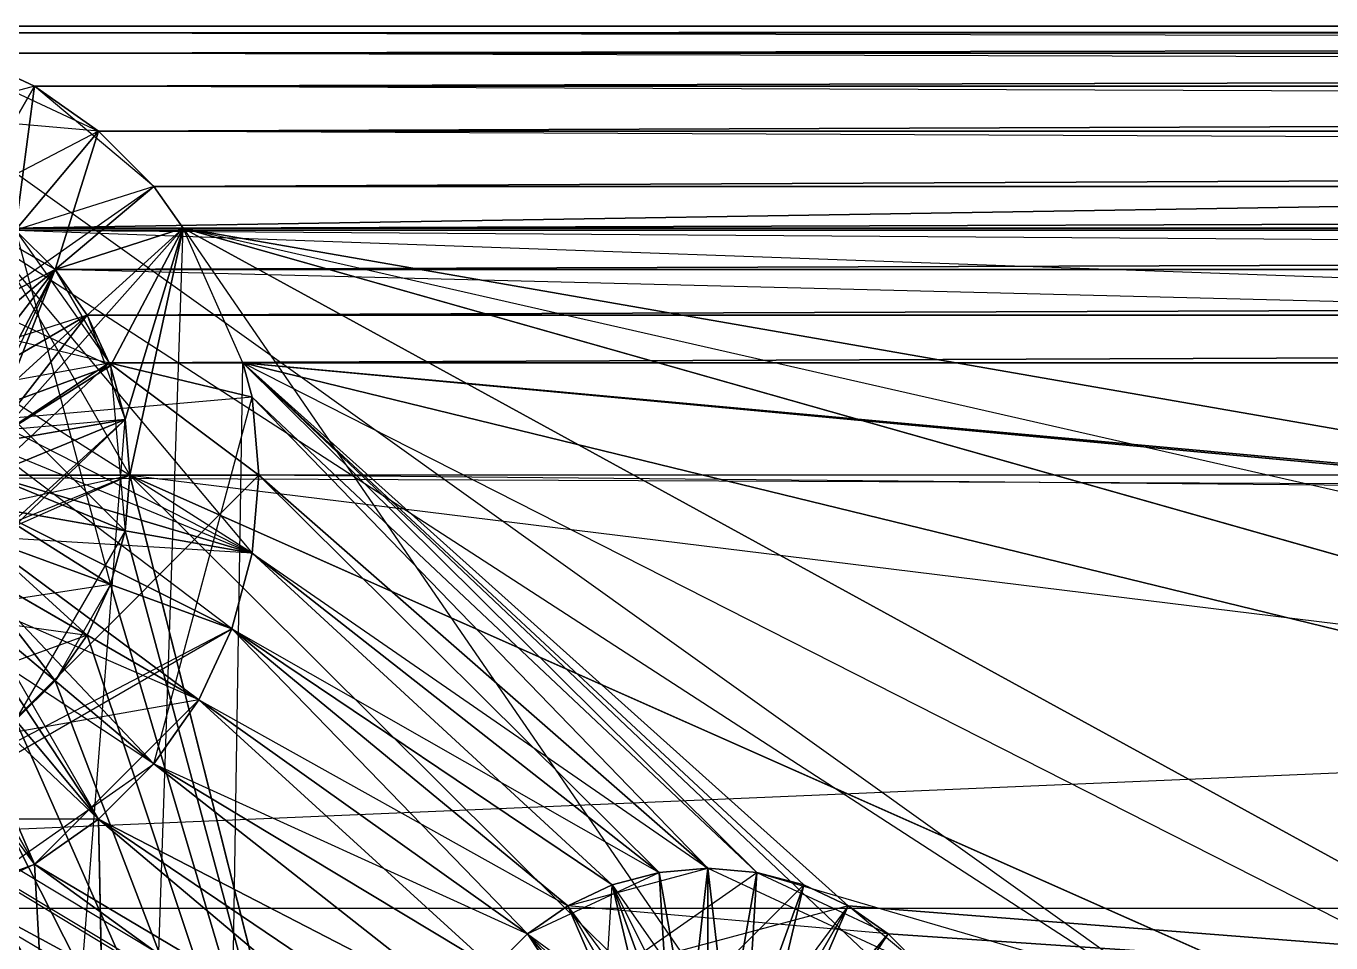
# Model space of a CAD drawing. Extents: x -139 to 143, y -92 to 96.
# Drawn here: x -124.71 to -97.39, y 76.38 to 95.57 of the extents above; entities that cross this region are included whole.
import ezdxf

# ---------------------------------------------------------------- set-up
doc = ezdxf.new("R2010")
doc.units = 0
doc.layers.get('0').update_dxf_attribs({"linetype": 'CONTINUOUS'})

msp = doc.modelspace()

# ---------------------------------------------------------------- linework, layer by layer
at = {"color": 7}
for points in [[(-127.601, 95.429, 5.052), (-123.191, 93.373, 5.287), (-124.534, 94.312, 5.052), (-123.191, 93.373, 5.052), (-123.191, 93.373, 5.287), (-124.534, 94.312, 5.052), (-123.191, 93.373, 5.287), (-124.534, 94.312, 5.287), (-124.534, 94.312, 5.052), (-137.374, 90.872, 5.287)], [(133.958, 95.572, -0.822), (-129.233, 95.572, -0.822), (-124.985, 91.342, -0.822), (133.958, 95.572, -0.822), (-129.233, 95.572, -0.822), (-124.985, 91.342, -0.822), (-129.233, 95.572, -0.822), (-125.885, 91.972, -0.822), (-124.985, 91.342, -0.822), (-125.885, 91.972, -0.822), (-129.233, 95.572, -0.822), (-126.943, 92.465, -0.822), (-125.885, 91.972, -0.822), (-126.943, 92.465, -0.822), (-129.233, 95.572, -0.822), (-128.07, 92.768, -0.822), (-126.943, 92.465, -0.822), (-128.07, 92.768, -0.822), (-129.233, 95.572, -0.822), (-129.233, 92.869, -0.822), (-128.07, 92.768, -0.822), (143.358, -83.022, -0.587)], [(133.958, 95.572, 5.052), (-127.601, 95.429, 5.052), (-129.233, 95.572, 5.052), (133.958, 95.572, 5.052)], [(-129.233, -89.72, -0.822), (-129.233, 92.869, -0.587), (-129.233, 95.572, -0.822), (-129.233, 95.572, -0.587), (-129.233, 92.869, -0.587), (-129.233, 95.572, -0.822), (-129.233, 92.869, -0.587), (-129.233, 92.869, -0.822), (-129.233, 95.572, -0.822), (133.958, -92.422, -0.822)], [(133.958, 95.572, -0.587), (-129.233, 95.572, -0.822), (133.958, 95.572, -0.822)], [(133.958, 95.572, -0.587), (-129.233, 95.572, -0.587), (-129.233, 95.572, -0.822), (133.958, 95.572, -0.587)], [(133.958, 95.572, 5.052), (-129.233, 95.572, -0.587), (133.958, 95.572, -0.587)], [(133.958, 95.572, 5.052), (-129.233, 95.572, -0.587), (133.958, 95.572, 5.052), (-129.233, 95.572, 5.052), (-129.233, 95.572, -0.587), (-129.233, -92.422, -0.587), (133.958, -92.422, -0.822), (-129.233, -92.422, -0.822), (-129.233, -92.422, -0.587), (-129.233, -92.422, -0.587), (133.958, -92.422, -0.587)], [(-129.233, 95.572, 5.052), (-119.977, 84.54, -0.587), (-119.834, 86.172, -0.117), (-119.834, 86.172, -0.587), (-119.977, 84.54, -0.587), (-119.834, 86.172, -0.117), (-119.977, 84.54, -0.587), (-119.977, 84.54, -0.117), (-119.834, 86.172, -0.117), (-129.233, 76.772, -0.117)], [(130.743, 95.005, 5.052), (-127.601, 95.429, 5.052), (132.326, 95.429, 5.052), (-126.019, 95.005, 5.052), (-127.601, 95.429, 5.052), (132.326, 95.429, 5.052), (-127.601, 95.429, 5.052), (133.958, 95.572, 5.052)], [(129.258, 94.312, 5.052), (-126.019, 95.005, 5.052), (130.743, 95.005, 5.052), (-124.534, 94.312, 5.052), (-126.019, 95.005, 5.052), (130.743, 95.005, 5.052), (-126.019, 95.005, 5.052), (132.326, 95.429, 5.052)], [(133.958, 95.572, -0.822), (-124.985, 91.342, -0.822), (129.709, 91.342, -0.822)], [(-132.448, 95.005, -0.587), (-123.191, 78.971, -0.587), (-122.033, 80.13, -0.117), (-122.033, 80.13, -0.587), (-123.191, 78.971, -0.587), (-122.033, 80.13, -0.117), (-123.191, 78.971, -0.587), (-123.191, 78.971, -0.117), (-122.033, 80.13, -0.117), (-119.977, 87.804, -0.587), (-120.169, 88.522, -0.117), (-120.169, 88.522, -0.587), (-119.977, 87.804, -0.587), (-120.169, 88.522, -0.117), (-119.977, 87.804, -0.587), (-119.977, 87.804, -0.117), (-120.169, 88.522, -0.117), (-121.422, 91.342, 5.052), (-122.033, 92.214, 5.287), (-122.033, 92.214, 5.052), (-121.422, 91.342, 5.052), (-122.033, 92.214, 5.287), (-121.422, 91.342, 5.052), (-121.422, 91.342, 5.287), (-122.033, 92.214, 5.287), (-124.534, 94.312, 5.287), (-126.019, 95.005, 5.052), (-124.534, 94.312, 5.052), (-124.534, 94.312, 5.287), (-126.019, 95.005, 5.052), (-124.534, 94.312, 5.287), (-126.019, 95.005, 5.287)], [(-126.019, 95.005, 5.287), (-124.534, 94.312, 5.287), (-125.885, 91.972, 5.287)], [(127.916, 93.373, 5.052), (-124.534, 94.312, 5.052), (129.258, 94.312, 5.052), (-123.191, 93.373, 5.052), (-124.534, 94.312, 5.052), (129.258, 94.312, 5.052), (-124.534, 94.312, 5.052), (130.743, 95.005, 5.052)], [(-137.374, 81.472, 5.052), (-122.033, 92.214, 5.052), (-123.191, 93.373, 5.287), (-123.191, 93.373, 5.052), (-122.033, 92.214, 5.052), (-123.191, 93.373, 5.287), (-122.033, 92.214, 5.052), (-122.033, 92.214, 5.287), (-123.191, 93.373, 5.287), (-133.933, 94.312, 5.287)], [(-135.931, -83.022, 5.287), (-122.638, 87.335, 5.287), (-121.422, 91.342, 5.287), (-122.536, 86.172, 5.287), (-122.638, 87.335, 5.287), (-122.94, 88.463, 5.287), (-121.422, 91.342, 5.287), (-122.638, 87.335, 5.287), (-122.94, 88.463, 5.287), (-123.433, 89.521, 5.287), (-121.422, 91.342, 5.287), (-122.94, 88.463, 5.287), (-123.433, 89.521, 5.287), (-124.103, 90.477, 5.287), (-121.422, 91.342, 5.287), (-123.433, 89.521, 5.287), (-124.103, 90.477, 5.287), (-121.422, 91.342, 5.287), (-124.103, 90.477, 5.287), (-122.033, 92.214, 5.287), (-121.422, 91.342, 5.287), (-122.033, 92.214, 5.287), (-124.103, 90.477, 5.287), (-123.191, 93.373, 5.287), (-122.033, 92.214, 5.287), (-124.929, 91.302, 5.287), (-123.191, 93.373, 5.287), (-124.103, 90.477, 5.287), (-124.929, 91.302, 5.287), (-123.191, 93.373, 5.287), (-124.929, 91.302, 5.287), (-124.534, 94.312, 5.287), (-123.191, 93.373, 5.287), (-125.885, 91.972, 5.287), (-124.534, 94.312, 5.287), (-124.929, 91.302, 5.287)], [(126.757, 92.214, 5.052), (-123.191, 93.373, 5.052), (127.916, 93.373, 5.052), (-122.033, 92.214, 5.052), (-123.191, 93.373, 5.052), (127.916, 93.373, 5.052), (-123.191, 93.373, 5.052), (129.258, 94.312, 5.052)], [(126.147, 91.342, 5.052), (-121.422, 91.342, 5.052), (-122.033, 92.214, 5.052), (126.757, 92.214, 5.052), (-121.422, 91.342, 5.052), (-122.033, 92.214, 5.052), (126.757, 92.214, 5.052), (-122.033, 92.214, 5.052), (127.916, 93.373, 5.052)], [(-131.524, 92.465, 2.937), (-122.94, 88.463, 5.287), (-123.433, 89.521, 2.937), (-123.433, 89.521, 5.287), (-122.94, 88.463, 5.287), (-123.433, 89.521, 2.937), (-122.94, 88.463, 5.287), (-122.94, 88.463, 2.937), (-123.433, 89.521, 2.937), (-122.638, 87.335, 5.287), (-122.94, 88.463, 2.937), (-122.94, 88.463, 5.287), (-122.638, 87.335, 5.287), (-122.94, 88.463, 2.937), (-122.638, 87.335, 5.287), (-122.638, 87.335, 2.937), (-122.94, 88.463, 2.937), (-123.433, 89.521, 5.287), (-124.103, 90.477, 2.937), (-124.103, 90.477, 5.287), (-123.433, 89.521, 5.287), (-124.103, 90.477, 2.937), (-123.433, 89.521, 5.287), (-123.433, 89.521, 2.937), (-124.103, 90.477, 2.937), (-128.07, 92.768, 5.287)], [(-130.396, 92.768, 2.937), (-122.638, 85.009, 5.287), (-122.536, 86.172, 2.937), (-122.536, 86.172, 5.287), (-122.638, 85.009, 5.287), (-122.536, 86.172, 2.937), (-122.638, 85.009, 5.287), (-122.638, 85.009, 2.937), (-122.536, 86.172, 2.937), (-125.885, 91.972, 5.287)], [(-124.929, 91.302, -0.587), (-124.103, 90.477, -0.587), (-124.929, 91.302, -5.287), (-124.103, 90.477, -0.587), (-124.103, 90.477, -5.287), (-124.929, 91.302, -5.287), (-122.968, 88.522, -0.587), (-123.433, 89.521, -5.287), (-123.433, 89.521, -0.587), (-122.968, 88.522, -0.587), (-123.433, 89.521, -5.287), (-122.968, 88.522, -0.587), (-122.968, 88.522, -5.287), (-123.433, 89.521, -5.287), (-123.433, 89.521, -0.587), (-124.103, 90.477, -5.287), (-124.103, 90.477, -0.587), (-123.433, 89.521, -0.587), (-124.103, 90.477, -5.287), (-123.433, 89.521, -0.587), (-123.433, 89.521, -5.287), (-124.103, 90.477, -5.287), (-128.07, 92.768, -0.587)], [(132.326, -92.279, 5.052), (-127.601, -92.279, 5.052), (-126.019, -91.855, 5.052), (132.326, -92.279, 5.052), (-127.601, -92.279, 5.052), (133.958, -92.422, 5.052), (-129.233, -92.422, 5.052), (-127.601, -92.279, 5.052), (-121.422, 91.342, 5.052), (126.757, 92.214, 5.052)], [(126.147, 91.342, 5.287), (-121.422, 91.342, 5.052), (126.147, 91.342, 5.287), (-121.422, 91.342, 5.287), (-121.422, 91.342, 5.052), (-131.583, 79.906, -5.287), (-131.583, 77.107, -0.587), (-131.583, 79.906, -0.587), (-131.583, 79.906, -5.287), (-131.583, 77.107, -0.587), (-131.583, -73.958, -0.587), (-131.583, 77.107, -0.117), (-131.583, 77.107, -0.587), (-131.583, 79.906, -5.287), (-131.583, -73.958, -0.587), (-131.583, 77.107, -0.587), (-131.583, 79.906, -5.287), (-131.583, -76.757, -5.287)], [(-129.233, 79.475, 2.937), (-124.103, 90.477, 5.287), (-124.929, 91.302, 2.937)], [(-124.929, 91.302, 2.937), (-124.103, 90.477, 2.937), (-126.817, 89.052, 2.937)], [(-125.531, 85.519, -0.587), (-119.977, 84.54, -0.587), (-126.353, 88.589, -0.587), (-124.103, 90.477, -0.587), (-124.929, 91.302, -0.587)], [(-125.977, 88.052, -0.587), (-124.103, 90.477, -0.587), (-124.929, 91.302, -0.587)], [(129.653, 91.302, -5.287), (-124.929, 91.302, -5.287), (-124.103, 90.477, -5.287), (129.653, 91.302, -5.287), (-124.929, 91.302, -5.287), (129.709, 91.342, -5.287), (-124.985, 91.342, -5.287), (-124.929, 91.302, -5.287), (139.088, 81.867, -5.287)], [(129.709, 91.342, -0.822), (-124.985, 91.342, -5.287), (129.709, 91.342, -5.287)], [(129.709, 91.342, -0.822), (-124.985, 91.342, -5.287), (129.709, 91.342, -0.822), (-124.985, 91.342, -0.822), (-124.985, 91.342, -5.287), (126.147, 91.342, 5.287), (-121.422, 91.342, 5.052), (126.147, 91.342, 5.052)], [(129.709, 91.342, -5.287), (-124.929, 91.302, -5.287), (128.158, 89.521, -5.287), (-123.433, 89.521, -5.287), (-122.968, 88.522, -5.287), (128.158, 89.521, -5.287)], [(129.653, 91.302, -5.287), (-124.103, 90.477, -5.287), (-124.929, 91.302, -5.287), (129.653, 91.302, -5.287)], [(140.251, 83.881, -0.822), (-124.103, 90.477, -0.587), (-124.929, 91.302, -5.287)], [(-124.929, 91.302, 5.287), (-124.103, 90.477, 5.287), (-124.929, 91.302, 2.937), (-124.103, 90.477, 5.287), (-124.103, 90.477, 2.937), (-124.929, 91.302, 2.937)], [(-124.929, 91.302, 2.937), (-122.94, 83.881, 5.287), (-122.638, 85.009, 2.937), (-122.638, 85.009, 5.287), (-122.94, 83.881, 5.287), (-122.638, 85.009, 2.937), (-122.94, 83.881, 5.287), (-122.94, 83.881, 2.937), (-122.638, 85.009, 2.937), (-124.929, 81.042, 5.287)], [(-122.94, -80.732, 5.287), (-66.961, 61.498, 5.287), (-122.536, 86.172, 5.287), (-121.422, 91.342, 5.287), (-66.961, 61.498, 5.287), (-121.422, -88.192, 5.287)], [(-17.612, 73.247, 5.287), (-66.961, 61.498, 5.287), (-121.422, 91.342, 5.287), (-57.561, 73.247, 5.287), (-66.961, 61.498, 5.287), (-122.638, -81.859, 5.287)], [(69.399, 47.859, 5.287), (-121.422, 91.342, 5.287), (-17.612, 73.247, 5.287), (-57.561, 73.247, 5.287), (-121.422, 91.342, 5.287), (-66.961, 12.149, 5.287), (-57.561, 21.549, 5.287), (-66.961, -9, 5.287), (-66.961, 12.149, 5.287), (-66.961, 61.498, 5.287), (-57.561, 21.549, 5.287), (-66.961, 12.149, 5.287), (-66.961, 61.498, 5.287), (-57.561, 21.549, 5.287), (-66.961, 61.498, 5.287), (-57.561, 73.247, 5.287), (-57.561, 21.549, 5.287), (-122.536, 86.172, 5.287), (-66.961, 61.498, 5.287), (-116.309, 61.498, 5.287), (-122.536, 86.172, 5.287), (-17.612, 73.247, 5.287), (-121.422, 91.342, 5.287), (126.147, 91.342, 5.287)], [(-125.531, 86.825, -0.587), (-124.103, 90.477, -0.587), (-126.817, 89.052, -0.587)], [(-126.817, 89.052, -0.587), (-124.103, 90.477, -0.587), (-125.977, 88.052, -0.587)], [(-125.7, 87.458, -0.587), (-124.103, 90.477, -0.587), (-124.103, 90.477, -0.587), (-126.353, 88.589, -0.587)], [(-125.977, 88.052, 2.937), (-123.433, 89.521, 2.937), (-125.977, 88.052, 2.937), (-124.103, 90.477, 2.937), (-123.433, 89.521, 2.937), (-126.353, 88.589, 2.937), (-124.103, 90.477, 2.937), (-125.977, 88.052, 2.937)], [(-126.353, 88.589, 2.937), (-124.103, 90.477, 2.937), (-126.353, 88.589, 2.937)], [(-125.474, 86.172, -0.587), (-122.968, 88.522, -0.587), (-124.103, 90.477, -0.587), (-125.7, 87.458, -0.587)], [(-125.531, 86.825, -0.587), (-123.433, 89.521, -0.587), (-124.103, 90.477, -0.587), (-125.531, 86.825, -0.587), (-119.977, 84.54, -0.587), (-125.474, 86.172, -0.587)], [(128.827, 90.477, -5.287), (-123.433, 89.521, -5.287), (-124.103, 90.477, -5.287), (128.827, 90.477, -5.287)], [(128.827, 90.477, -5.287), (-124.103, 90.477, -5.287), (-123.433, 89.521, -5.287), (128.827, 90.477, -5.287)], [(-128.581, 89.875, -0.587), (-122.968, 88.522, -0.587), (-119.834, 86.172, -0.587), (-119.977, 87.804, -0.587), (-122.968, 88.522, -0.587), (-122.968, 88.522, -0.587), (-119.977, 87.804, -0.587), (-120.169, 88.522, -0.587), (-122.968, 88.522, -0.587), (-125.474, 86.172, -0.587), (-119.834, 86.172, -0.587), (-122.968, 88.522, -0.587), (-125.474, 86.172, -0.587), (-119.834, 86.172, -0.587), (-125.474, 86.172, -0.587), (-119.977, 84.54, -0.587), (-119.834, 86.172, -0.587), (-119.977, 84.54, -0.587), (-125.531, 85.519, -0.587), (-120.401, 82.957, -0.587), (-119.977, 84.54, -0.587), (-125.7, 84.886, -0.587), (-120.401, 82.957, -0.587), (-125.531, 85.519, -0.587)], [(133.958, -92.422, -0.587), (-134.403, -78.774, -0.822), (-134.403, 81.923, -5.287), (-134.403, 81.923, -0.822), (-134.403, -78.774, -0.822), (-134.403, 81.923, -5.287), (-134.403, -78.774, -0.822), (-134.403, -78.774, -5.287), (-134.403, 81.923, -5.287), (-134.403, -75.211, 5.287), (-134.403, 78.361, 5.052), (-134.403, 78.361, 5.287), (-134.403, -75.211, 5.287), (-134.403, 78.361, 5.052), (-134.403, -75.211, 5.287), (-134.403, -75.211, 5.052), (-134.403, 78.361, 5.052), (128.158, 89.521, -5.287), (-122.968, 88.522, -5.287), (127.692, 88.522, -5.287)], [(-125.977, 88.052, 2.937), (-123.433, 89.521, 2.937), (-125.7, 87.458, 2.937)], [(-125.7, 84.886, -0.587), (-120.401, 82.957, -0.587), (-125.7, 84.886, -0.587), (-121.093, 81.472, -0.587), (-120.401, 82.957, -0.587), (-125.531, 86.825, -0.587), (-122.968, 88.522, -0.587), (-123.433, 89.521, -0.587), (-125.531, 86.825, -0.587)], [(-125.7, 87.458, 2.937), (-122.94, 88.463, 2.937), (-125.7, 87.458, 2.937), (-123.433, 89.521, 2.937), (-122.94, 88.463, 2.937), (-122.638, 85.009, 2.937), (-125.531, 85.519, 2.937)], [(128.158, 89.521, -5.287), (-123.433, 89.521, -5.287), (128.158, 89.521, -5.287)], [(-135.931, 86.172, -0.587), (-122.968, 88.522, -0.587), (-125.531, 86.825, -0.587)], [(-57.561, 73.247, -0.117), (-107.497, 77.16, -0.117), (-57.561, 73.247, -0.117), (-120.169, 88.522, -0.117), (-107.497, 77.16, -0.117), (-57.561, 73.247, -0.117), (-107.497, 77.16, -0.117), (-106.658, 76.573, -0.117), (-57.561, 73.247, -0.117), (-107.497, 77.16, -0.117), (-120.169, 88.522, -0.117), (-108.425, 77.593, -0.117), (-107.497, 77.16, -0.117), (-108.425, 77.593, -0.117), (-120.169, 88.522, -0.117), (-109.414, 77.858, -0.117), (-108.425, 77.593, -0.117), (-115.955, 70.063, -0.117), (-127.601, 76.915, -0.117), (-116.309, 61.498, -0.117)], [(124.893, -85.372, -0.587), (-122.968, -85.372, -5.287), (127.692, -85.372, -5.287), (-120.169, -85.372, -0.587), (-122.968, -85.372, -5.287), (124.893, -85.372, -0.587), (-120.169, -85.372, -0.587), (-122.968, -85.372, -5.287), (-120.169, -85.372, -0.587), (-122.968, -85.372, -0.587), (-122.968, -85.372, -5.287), (-120.169, 88.522, -0.117), (124.893, 88.522, -0.587), (-120.169, 88.522, -0.587), (-120.169, 88.522, -0.117), (124.893, 88.522, -0.587), (-120.169, 88.522, -0.117), (124.893, 88.522, -0.117)], [(124.893, 88.522, -0.587), (-120.169, 88.522, -0.587), (-122.968, 88.522, -5.287), (-122.968, 88.522, -0.587), (-120.169, 88.522, -0.587), (-122.968, 88.522, -5.287), (-120.169, 88.522, -0.587), (127.692, 88.522, -5.287), (-122.968, 88.522, -5.287), (124.893, 88.522, -0.587)], [(-114.934, 75.849, -0.117), (-122.033, 80.13, -0.117), (-114.934, 75.849, -0.117), (-121.093, 81.472, -0.117), (-122.033, 80.13, -0.117), (-114.21, 76.573, -0.117), (-121.093, 81.472, -0.117), (-114.934, 75.849, -0.117), (-114.21, 76.573, -0.117), (-121.093, 81.472, -0.117), (-114.21, 76.573, -0.117), (-120.401, 82.957, -0.117), (-121.093, 81.472, -0.117), (-113.371, 77.16, -0.117), (-120.401, 82.957, -0.117), (-114.21, 76.573, -0.117), (-113.371, 77.16, -0.117), (-112.443, 77.593, -0.117), (-120.401, 82.957, -0.117), (-113.371, 77.16, -0.117), (-112.443, 77.593, -0.117), (-120.401, 82.957, -0.117), (-112.443, 77.593, -0.117), (-119.977, 84.54, -0.117), (-120.401, 82.957, -0.117), (-111.454, 77.858, -0.117), (-119.977, 84.54, -0.117), (-112.443, 77.593, -0.117), (-111.454, 77.858, -0.117), (-119.977, 84.54, -0.117), (-111.454, 77.858, -0.117), (-119.834, 86.172, -0.117), (-119.977, 84.54, -0.117), (-110.434, 77.947, -0.117), (-119.834, 86.172, -0.117), (-111.454, 77.858, -0.117), (-110.434, 77.947, -0.117), (-119.977, 87.804, -0.117), (-109.414, 77.858, -0.117), (-120.169, 88.522, -0.117), (-119.977, 87.804, -0.117), (-110.434, 77.947, -0.117), (-119.977, 87.804, -0.117), (-119.834, 86.172, -0.117), (-110.434, 77.947, -0.117), (-109.414, 77.858, -0.117), (-119.977, 87.804, -0.117), (-110.434, 77.947, -0.117), (-109.414, 77.858, -0.117), (123.844, 9.736, -0.117)], [(-5.708, 77.858, -0.117), (-66.961, 61.498, -0.117), (-57.561, 21.549, -0.117), (-57.561, 73.247, -0.117), (-66.961, 61.498, -0.117), (-57.561, 21.549, -0.117), (-66.961, 12.149, -0.117), (-57.561, -18.4, -0.117), (-57.561, 21.549, -0.117), (-57.561, 21.549, -0.117), (-66.961, 61.498, -0.117), (-66.961, 12.149, -0.117), (-57.561, 21.549, -0.117), (-104.914, 74.082, -0.117), (-66.961, 61.498, -0.117), (-57.561, 73.247, -0.117), (-104.914, 74.082, -0.117), (-120.169, 88.522, -0.117), (-57.561, 73.247, -0.117), (-5.708, 77.858, -0.117), (-120.169, 88.522, -0.117), (-120.169, 88.522, -0.117), (-5.708, 77.858, -0.117)], [(-4.688, 77.947, -0.117), (-120.169, 88.522, -0.117), (-120.169, 88.522, -0.117), (-4.688, 77.947, -0.117)], [(124.893, 88.522, -0.117), (-120.169, 88.522, -0.117), (-66.961, 61.498, -0.117), (-104.649, 73.093, -0.117), (-104.559, 72.072, -0.117), (-66.961, 61.498, -0.117)], [(127.692, 88.522, -5.287), (-120.169, 88.522, -0.587), (124.893, 88.522, -0.587)], [(-125.977, 84.292, 2.937), (-123.433, 82.823, 2.937), (-124.103, 81.867, 2.937), (-125.977, 84.292, 2.937), (-122.638, 87.335, 2.937), (-125.531, 86.825, 2.937), (-122.94, 88.463, 2.937), (-122.638, 87.335, 2.937), (-126.353, 83.755, 2.937), (-124.103, 81.867, 2.937), (-124.929, 81.042, 2.937)], [(-125.7, 87.458, 2.937), (-122.94, 88.463, 2.937), (-125.531, 86.825, 2.937)], [(127.664, 83.881, 5.287), (-119.834, 86.172, -0.587), (-119.977, 87.804, -0.117), (-119.977, 87.804, -0.587), (-119.834, 86.172, -0.587), (-119.977, 87.804, -0.117), (-119.834, 86.172, -0.587), (-119.834, 86.172, -0.117), (-119.977, 87.804, -0.117), (-138.633, 86.172, 5.052)], [(-130.866, 76.915, -0.587), (-120.401, 82.957, -0.587), (-119.977, 84.54, -0.117), (-119.977, 84.54, -0.587), (-120.401, 82.957, -0.587), (-119.977, 84.54, -0.117), (-120.401, 82.957, -0.587), (-120.401, 82.957, -0.117), (-119.977, 84.54, -0.117), (-125.7, 87.458, 2.937)], [(-130.519, 82.639, -0.587), (-122.536, 86.172, 5.287), (-122.638, 87.335, 2.937), (-122.638, 87.335, 5.287), (-122.536, 86.172, 5.287), (-122.638, 87.335, 2.937), (-122.536, 86.172, 5.287), (-122.536, 86.172, 2.937), (-122.638, 87.335, 2.937), (-135.931, 86.172, 2.937)], [(-125.531, 85.519, 2.937), (-122.638, 85.009, 2.937), (-122.94, 83.881, 2.937), (-125.531, 85.519, 2.937), (-122.536, 86.172, 2.937), (-125.474, 86.172, 2.937), (-122.638, 87.335, 2.937), (-122.536, 86.172, 2.937), (-125.7, 84.886, 2.937), (-122.94, 83.881, 2.937), (-123.433, 82.823, 2.937), (-125.7, 84.886, 2.937)], [(-125.531, 86.825, 2.937), (-122.638, 87.335, 2.937), (-125.474, 86.172, 2.937)], [(-138.633, -83.022, 5.052), (-138.633, 86.172, -0.587), (-138.633, 86.172, 5.052), (-138.633, -83.022, 5.052), (-138.633, -83.022, -0.587), (-138.633, 86.172, -0.587), (-138.633, -83.022, 5.052), (-138.633, -83.022, -0.587), (-138.633, 86.172, -0.587), (-138.633, -83.022, -0.587), (-138.633, 86.172, -0.822), (-138.633, 86.172, -0.587), (-138.633, 86.172, -0.822), (-138.633, -83.022, -0.587), (-138.633, -83.022, -0.822), (-138.633, 86.172, -0.822), (140.553, 85.009, -0.822)], [(143.358, -83.022, -0.822), (-138.633, 86.172, -0.822), (-134.403, 81.923, -0.822), (-135.033, 82.823, -0.822), (-138.633, 86.172, -0.822), (-134.403, 81.923, -0.822), (-138.633, 86.172, -0.822), (-134.403, -78.774, -0.822), (-134.403, 81.923, -0.822), (-138.633, 86.172, -0.822), (-135.033, 82.823, -0.822), (-135.527, 83.881, -0.822), (-138.633, 86.172, -0.822), (-138.633, -83.022, -0.822)], [(140.655, 86.172, -0.822), (-135.931, 86.172, -0.587), (-138.633, 86.172, -0.822), (-135.931, 86.172, -0.822), (-135.931, 86.172, -0.587), (-138.633, 86.172, -0.822), (-135.931, 86.172, -0.587), (-138.633, 86.172, -0.587), (-138.633, 86.172, -0.822), (-135.275, -75.822, 5.052), (-134.403, 78.361, 5.052), (-134.403, -75.211, 5.052)], [(-138.633, -83.022, 5.052), (-138.49, 84.54, 5.052), (-138.633, -83.022, 5.052), (-138.633, 86.172, 5.052), (-138.49, 84.54, 5.052), (143.215, -81.39, 5.052)], [(-125.474, 86.172, 2.937), (-122.638, 85.009, 2.937), (-122.94, 83.881, 2.937), (-125.7, 84.886, 2.937)], [(-125.474, 86.172, 2.937), (-122.536, 86.172, 2.937), (-122.638, 85.009, 2.937), (-125.474, 86.172, 2.937)], [(-123.433, -79.674, 5.287), (-116.309, 61.498, 5.287), (-122.638, 85.009, 5.287), (-122.536, 86.172, 5.287), (-116.309, 61.498, 5.287), (-124.103, -78.717, 5.287)], [(-125.531, 85.519, 2.937), (-122.94, 83.881, 2.937), (-126.817, 83.292, 2.937)], [(-124.103, -78.717, 5.287), (-116.309, 61.498, 5.287), (-122.94, 83.881, 5.287), (-122.638, 85.009, 5.287), (-116.309, 61.498, 5.287), (-124.929, -77.892, 5.287)], [(-125.7, 84.886, 2.937), (-123.433, 82.823, 2.937), (-124.103, 81.867, 2.937), (-126.353, 83.755, 2.937)], [(-125.977, 84.292, -0.587), (-121.093, 81.472, -0.587), (-125.7, 84.886, -0.587)], [(-126.817, 83.292, 2.937), (-123.433, 82.823, 2.937), (-125.977, 84.292, 2.937)], [(-125.977, 84.292, -0.587), (-121.093, 81.472, -0.587), (-125.977, 84.292, -0.587), (-122.033, 80.13, -0.587), (-121.093, 81.472, -0.587), (-126.353, 83.755, -0.587), (-122.033, 80.13, -0.587), (-125.977, 84.292, -0.587)], [(-125.977, 84.292, 2.937), (-124.103, 81.867, 2.937), (-124.929, 81.042, 2.937)], [(-135.527, 83.881, -0.587), (140.655, -83.022, -0.587)], [(-135.527, 83.881, 5.287), (143.358, -83.022, 5.052)], [(-124.929, 81.042, 2.937), (-124.103, 81.867, 2.937), (-123.433, 82.823, 5.287), (-122.94, 83.881, 2.937), (-122.94, 83.881, 5.287), (-123.433, 82.823, 5.287), (-122.94, 83.881, 2.937), (-123.433, 82.823, 5.287), (-123.433, 82.823, 2.937), (-122.94, 83.881, 2.937), (-124.103, 81.867, 5.287), (-123.433, 82.823, 2.937), (-123.433, 82.823, 5.287), (-124.103, 81.867, 5.287), (-123.433, 82.823, 2.937), (-124.103, 81.867, 5.287), (-124.103, 81.867, 2.937), (-123.433, 82.823, 2.937), (-131.524, 79.879, 5.287)], [(-124.929, -77.892, 5.287), (-116.309, 61.498, 5.287), (-123.433, 82.823, 5.287), (-122.94, 83.881, 5.287), (-116.309, 61.498, 5.287), (-125.885, -77.222, 5.287)], [(-126.353, 83.755, -0.587), (-122.033, 80.13, -0.587), (-126.353, 83.755, -0.587), (-123.191, 78.971, -0.587), (-122.033, 80.13, -0.587), (-126.817, 83.292, -0.587), (-123.191, 78.971, -0.587), (-126.353, 83.755, -0.587)], [(-126.817, 83.292, -0.587), (-123.191, 78.971, -0.587), (-126.817, 83.292, -0.587), (-124.534, 78.032, -0.587), (-123.191, 78.971, -0.587), (-127.354, 82.916, -0.587), (-124.534, 78.032, -0.587), (-126.817, 83.292, -0.587)], [(-126.019, 77.339, -0.117), (-124.534, 78.032, -0.587), (-126.019, 77.339, -0.117), (-124.534, 78.032, -0.117), (-124.534, 78.032, -0.587), (-121.093, 81.472, -0.587), (-120.401, 82.957, -0.117), (-120.401, 82.957, -0.587), (-121.093, 81.472, -0.587), (-120.401, 82.957, -0.117), (-121.093, 81.472, -0.587), (-121.093, 81.472, -0.117), (-120.401, 82.957, -0.117), (-131.583, 77.107, -0.117)], [(-127.354, 82.916, -0.587), (-124.534, 78.032, -0.587), (-127.354, 82.916, -0.587)], [(-125.885, -77.222, 5.287), (-116.309, 61.498, 5.287), (-124.103, 81.867, 5.287), (-123.433, 82.823, 5.287), (-116.309, 61.498, 5.287), (-126.943, -76.729, 5.287)], [(-126.019, 77.339, -0.587), (-124.534, 78.032, -0.587), (-127.947, 82.639, -0.587)], [(-126.943, -76.729, 5.287), (-116.309, 61.498, 5.287), (-124.929, 81.042, 5.287), (-124.103, 81.867, 5.287), (-116.309, 61.498, 5.287), (-128.07, -76.427, 5.287)], [(-124.929, 81.042, 5.287), (-124.103, 81.867, 2.937), (-124.103, 81.867, 5.287), (-124.929, 81.042, 5.287), (-124.103, 81.867, 2.937), (-124.929, 81.042, 5.287)], [(-126.019, 77.339, -0.587), (-122.033, 80.13, -0.587), (-121.093, 81.472, -0.117), (-121.093, 81.472, -0.587), (-122.033, 80.13, -0.587), (-121.093, 81.472, -0.117), (-122.033, 80.13, -0.587), (-122.033, 80.13, -0.117), (-121.093, 81.472, -0.117), (-135.275, 78.971, 5.287)], [(-128.07, -76.427, 5.287), (-116.309, 61.498, 5.287), (-125.885, 80.372, 5.287), (-124.929, 81.042, 5.287), (-116.309, 61.498, 5.287), (-129.233, -76.325, 5.287)], [(-129.233, -76.325, 5.287), (-116.309, 61.498, 5.287), (-126.943, 79.879, 5.287), (-125.885, 80.372, 5.287), (-116.309, 61.498, 5.287), (-134.403, 78.361, 5.287), (-116.309, 12.149, 5.287), (-134.403, -75.211, 5.287), (-134.403, 78.361, 5.287), (-116.309, 61.498, 5.287), (-128.07, 79.576, 5.287), (-126.943, 79.879, 5.287), (-116.309, 61.498, 5.287), (-116.309, -58.348, 5.287)], [(-119.977, -84.655, -0.117), (-123.191, 78.971, -0.117), (-115.522, 75.01, -0.117), (-122.033, 80.13, -0.117), (-123.191, 78.971, -0.117), (-119.977, -81.39, -0.117)], [(-114.934, 75.849, -0.117), (-122.033, 80.13, -0.117), (-115.522, 75.01, -0.117)], [(-127.601, 76.915, -0.587), (-124.534, 78.032, -0.117), (-123.191, 78.971, -0.587), (-124.534, 78.032, -0.587), (-124.534, 78.032, -0.117), (-123.191, 78.971, -0.587), (-124.534, 78.032, -0.117), (-123.191, 78.971, -0.117), (-123.191, 78.971, -0.587), (-135.275, 78.971, 5.287)], [(-116.309, -68.923, -0.117), (-124.534, 78.032, -0.117), (-116.22, 73.093, -0.117), (-123.191, 78.971, -0.117), (-124.534, 78.032, -0.117), (-116.309, -68.923, -0.117)], [(-4.688, -74.798, -0.117), (-115.522, 75.01, -0.117), (-123.191, 78.971, -0.117), (-115.955, 74.082, -0.117), (-115.522, 75.01, -0.117), (-111.454, -74.708, -0.117)], [(-111.454, -74.708, -0.117), (-115.955, 74.082, -0.117), (-123.191, 78.971, -0.117), (-116.22, 73.093, -0.117), (-115.955, 74.082, -0.117), (-116.309, -68.923, -0.117)], [(-116.309, -68.923, -0.117), (-126.019, 77.339, -0.117), (-116.309, 72.072, -0.117), (-124.534, 78.032, -0.117), (-126.019, 77.339, -0.117), (-116.309, -68.923, -0.117)], [(-126.019, 77.339, -0.117), (-124.534, 78.032, -0.587), (-126.019, 77.339, -0.587)], [(-116.309, -68.923, -0.117), (-116.22, 73.093, -0.117), (-124.534, 78.032, -0.117), (-116.309, 72.072, -0.117), (-116.22, 73.093, -0.117), (-116.309, -68.923, -0.117)], [(-116.22, 73.093, -9.4), (-109.414, 77.858, -0.117), (-110.434, 77.947, -9.4), (-109.414, 77.858, -9.4), (-109.414, 77.858, -0.117), (-110.434, 77.947, -9.4), (-109.414, 77.858, -0.117), (-110.434, 77.947, -0.117), (-110.434, 77.947, -9.4), (-105.934, 75.849, -9.4), (-106.658, 76.573, -0.117), (-106.658, 76.573, -9.4), (-105.934, 75.849, -9.4), (-106.658, 76.573, -0.117), (-105.934, 75.849, -9.4)], [(-105.934, 75.849, -0.117), (-107.497, 77.16, -0.117), (-108.425, 77.593, -9.4), (-107.497, 77.16, -9.4), (-107.497, 77.16, -0.117), (-108.425, 77.593, -9.4), (-107.497, 77.16, -0.117), (-108.425, 77.593, -0.117), (-108.425, 77.593, -9.4), (-108.425, 77.593, -0.117), (-109.414, 77.858, -9.4), (-108.425, 77.593, -9.4), (-108.425, 77.593, -0.117), (-109.414, 77.858, -9.4), (-108.425, 77.593, -0.117), (-109.414, 77.858, -0.117), (-109.414, 77.858, -9.4), (-106.658, 76.573, -0.117), (-107.497, 77.16, -9.4), (-106.658, 76.573, -9.4), (-106.658, 76.573, -0.117), (-107.497, 77.16, -9.4), (-106.658, 76.573, -0.117), (-107.497, 77.16, -0.117), (-107.497, 77.16, -9.4), (-115.522, 75.01, -0.117)], [(-105.934, 75.849, -0.117), (-106.658, 76.573, -0.117), (-113.371, 77.16, -0.117), (-114.21, 76.573, -9.4), (-113.371, 77.16, -9.4), (-113.371, 77.16, -0.117), (-114.21, 76.573, -9.4), (-113.371, 77.16, -0.117), (-114.21, 76.573, -0.117), (-114.21, 76.573, -9.4), (-111.454, 77.858, -0.117), (-112.443, 77.593, -9.4), (-111.454, 77.858, -9.4), (-111.454, 77.858, -0.117), (-112.443, 77.593, -9.4), (-111.454, 77.858, -0.117), (-112.443, 77.593, -0.117), (-112.443, 77.593, -9.4), (-105.934, 68.296, -9.4)], [(-112.784, 72.072, -9.4), (-112.443, 77.593, -0.117), (-113.371, 77.16, -9.4), (-112.443, 77.593, -9.4), (-112.443, 77.593, -0.117), (-113.371, 77.16, -9.4), (-112.443, 77.593, -0.117), (-113.371, 77.16, -0.117), (-113.371, 77.16, -9.4), (-110.434, 77.947, -0.117), (-111.454, 77.858, -9.4), (-110.434, 77.947, -9.4), (-110.434, 77.947, -0.117), (-111.454, 77.858, -9.4), (-110.434, 77.947, -0.117), (-111.454, 77.858, -0.117), (-111.454, 77.858, -9.4), (-109.414, 66.287, -0.117)], [(-110.842, 74.387, -9.4), (-112.443, 77.593, -9.4), (-111.238, 74.281, -9.4), (-111.454, 77.858, -9.4), (-112.443, 77.593, -9.4), (-111.238, 74.281, -9.4), (-112.443, 77.593, -9.4), (-111.609, 74.108, -9.4)], [(-110.434, 74.422, -9.4), (-110.434, 77.947, -9.4), (-111.454, 77.858, -9.4), (-110.842, 74.387, -9.4), (-110.434, 77.947, -9.4), (-111.454, 77.858, -9.4), (-110.842, 74.387, -9.4), (-111.454, 77.858, -9.4), (-111.238, 74.281, -9.4)], [(-110.026, 74.387, -9.4), (-110.434, 77.947, -9.4), (-110.434, 77.947, -9.4), (-110.842, 74.387, -9.4)], [(-109.63, 74.281, -9.4), (-109.414, 77.858, -9.4), (-110.434, 77.947, -9.4), (-110.026, 74.387, -9.4), (-109.414, 77.858, -9.4), (-110.434, 77.947, -9.4), (-110.434, 77.947, -9.4), (-110.434, 74.422, -9.4)], [(-109.259, 74.108, -9.4), (-108.425, 77.593, -9.4), (-109.414, 77.858, -9.4), (-110.026, 74.387, -9.4)], [(-108.924, 73.873, -9.4), (-107.497, 77.16, -9.4), (-109.63, 74.281, -9.4), (-108.425, 77.593, -9.4), (-109.414, 77.858, -9.4), (-109.63, 74.281, -9.4), (-108.425, 77.593, -9.4), (-109.63, 74.281, -9.4)], [(-111.238, 74.281, -9.4), (-113.371, 77.16, -9.4), (-111.609, 74.108, -9.4), (-112.443, 77.593, -9.4), (-113.371, 77.16, -9.4), (-111.609, 74.108, -9.4), (-113.371, 77.16, -9.4), (-111.945, 73.873, -9.4)], [(-109.259, 74.108, -9.4), (-107.497, 77.16, -9.4), (-108.425, 77.593, -9.4), (-109.259, 74.108, -9.4)], [(-116.309, -68.923, -0.117), (-127.601, 76.915, -0.117), (-116.309, 72.072, -0.117), (-126.019, 77.339, -0.117), (-127.601, 76.915, -0.117), (-116.309, -68.923, -0.117)], [(-131.583, -73.958, -0.117), (-131.583, 77.107, -0.117), (136.308, 77.107, -0.117)], [(-111.609, 74.108, -9.4), (-114.21, 76.573, -9.4), (-111.945, 73.873, -9.4), (-113.371, 77.16, -9.4), (-114.21, 76.573, -9.4), (-111.945, 73.873, -9.4), (-114.21, 76.573, -9.4), (-112.234, 73.583, -9.4)], [(-108.634, 73.583, -9.4), (-106.658, 76.573, -9.4), (-107.497, 77.16, -9.4), (-109.259, 74.108, -9.4)], [(-108.924, 73.873, -9.4), (-106.658, 76.573, -9.4), (-107.497, 77.16, -9.4), (-108.924, 73.873, -9.4)], [(-114.934, 75.849, -0.117), (-114.21, 76.573, -9.4), (-114.21, 76.573, -0.117), (-114.934, 75.849, -0.117), (-114.21, 76.573, -9.4), (-114.934, 75.849, -0.117)], [(-114.934, 75.849, -9.4), (-114.21, 76.573, -9.4), (-108.084, 72.072, -9.4)], [(-112.234, 73.583, -9.4), (-114.21, 76.573, -9.4), (-114.934, 75.849, -9.4)], [(-105.934, 75.849, -9.4), (-106.658, 76.573, -9.4), (-108.924, 73.873, -9.4)], [(-105.934, 75.849, -9.4), (-106.658, 76.573, -9.4), (-108.634, 73.583, -9.4)], [(-57.561, 73.247, -0.117), (-106.658, 76.573, -0.117), (-105.934, 75.849, -0.117)]]:
    msp.add_polyline3d(points, dxfattribs=at)

doc.saveas('drawing.dxf')
